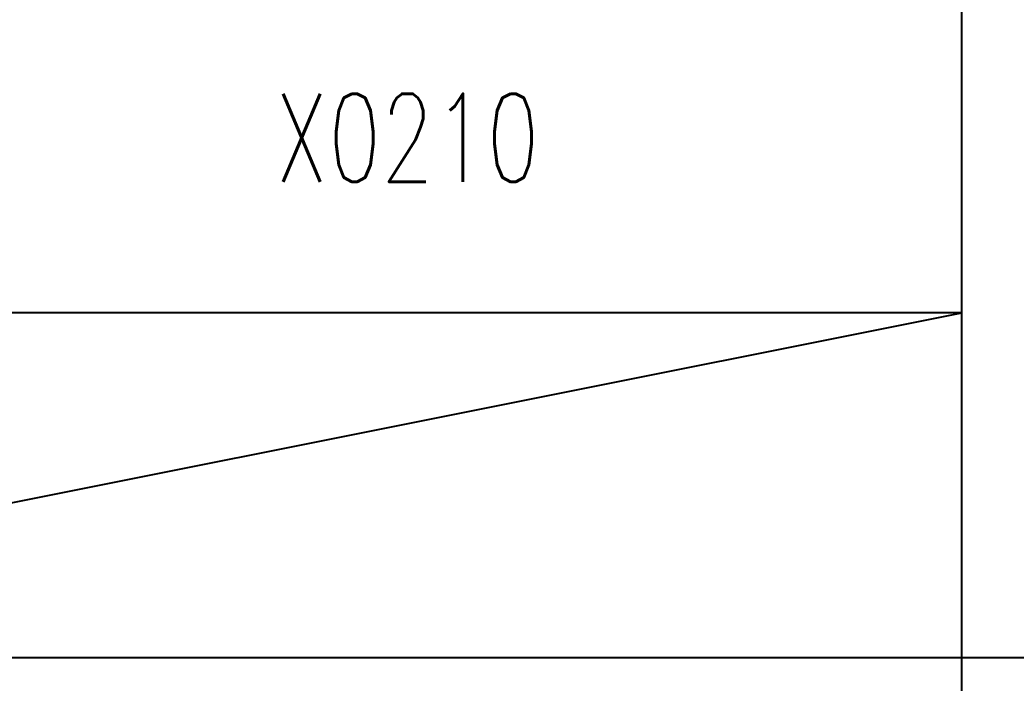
# Model space of a CAD drawing. Extents: x 170390 to 475615, y -37034 to 38097.
# Drawn here: x 363841 to 365860, y -28583 to -27237 of the extents above; entities that cross this region are included whole.
import ezdxf

# ---------------------------------------------------------------- set-up
doc = ezdxf.new("R2010")
doc.units = 0
doc.header["$LTSCALE"] = 1000
doc.header["$MEASUREMENT"] = 0
doc.layers.get('0').update_dxf_attribs({"color": 8})
doc.layers.add('PUB_TEXT', color=8, linetype='Continuous')
doc.styles.add('HZ', font='geditxt.shx', dxfattribs={"width": 0.7, "bigfont": 'dxt.shx'})

msp = doc.modelspace()

# ---------------------------------------------------------------- linework, layer by layer
at = {"color": 2}
for p, q in [((365750.1, -29931.7), (365750.1, -25931.7)), ((365750.1, -27831.7), (356750.1, -27831.7)), ((374750.1, -28531.7), (357750.1, -28531.7))]:
    msp.add_line(p, q, dxfattribs=at)
at = {"color": 1}
msp.add_line((362250.1, -28531.7), (365750.1, -27831.7), dxfattribs=at)

# ---------------------------------------------------------------- texts
at = {"layer": 'PUB_TEXT', "style": 'HZ', "width": 0.7}
msp.add_text('X0210', height=178.56, dxfattribs=at).set_placement((364358.6, -27565.5))

doc.saveas('drawing.dxf')
